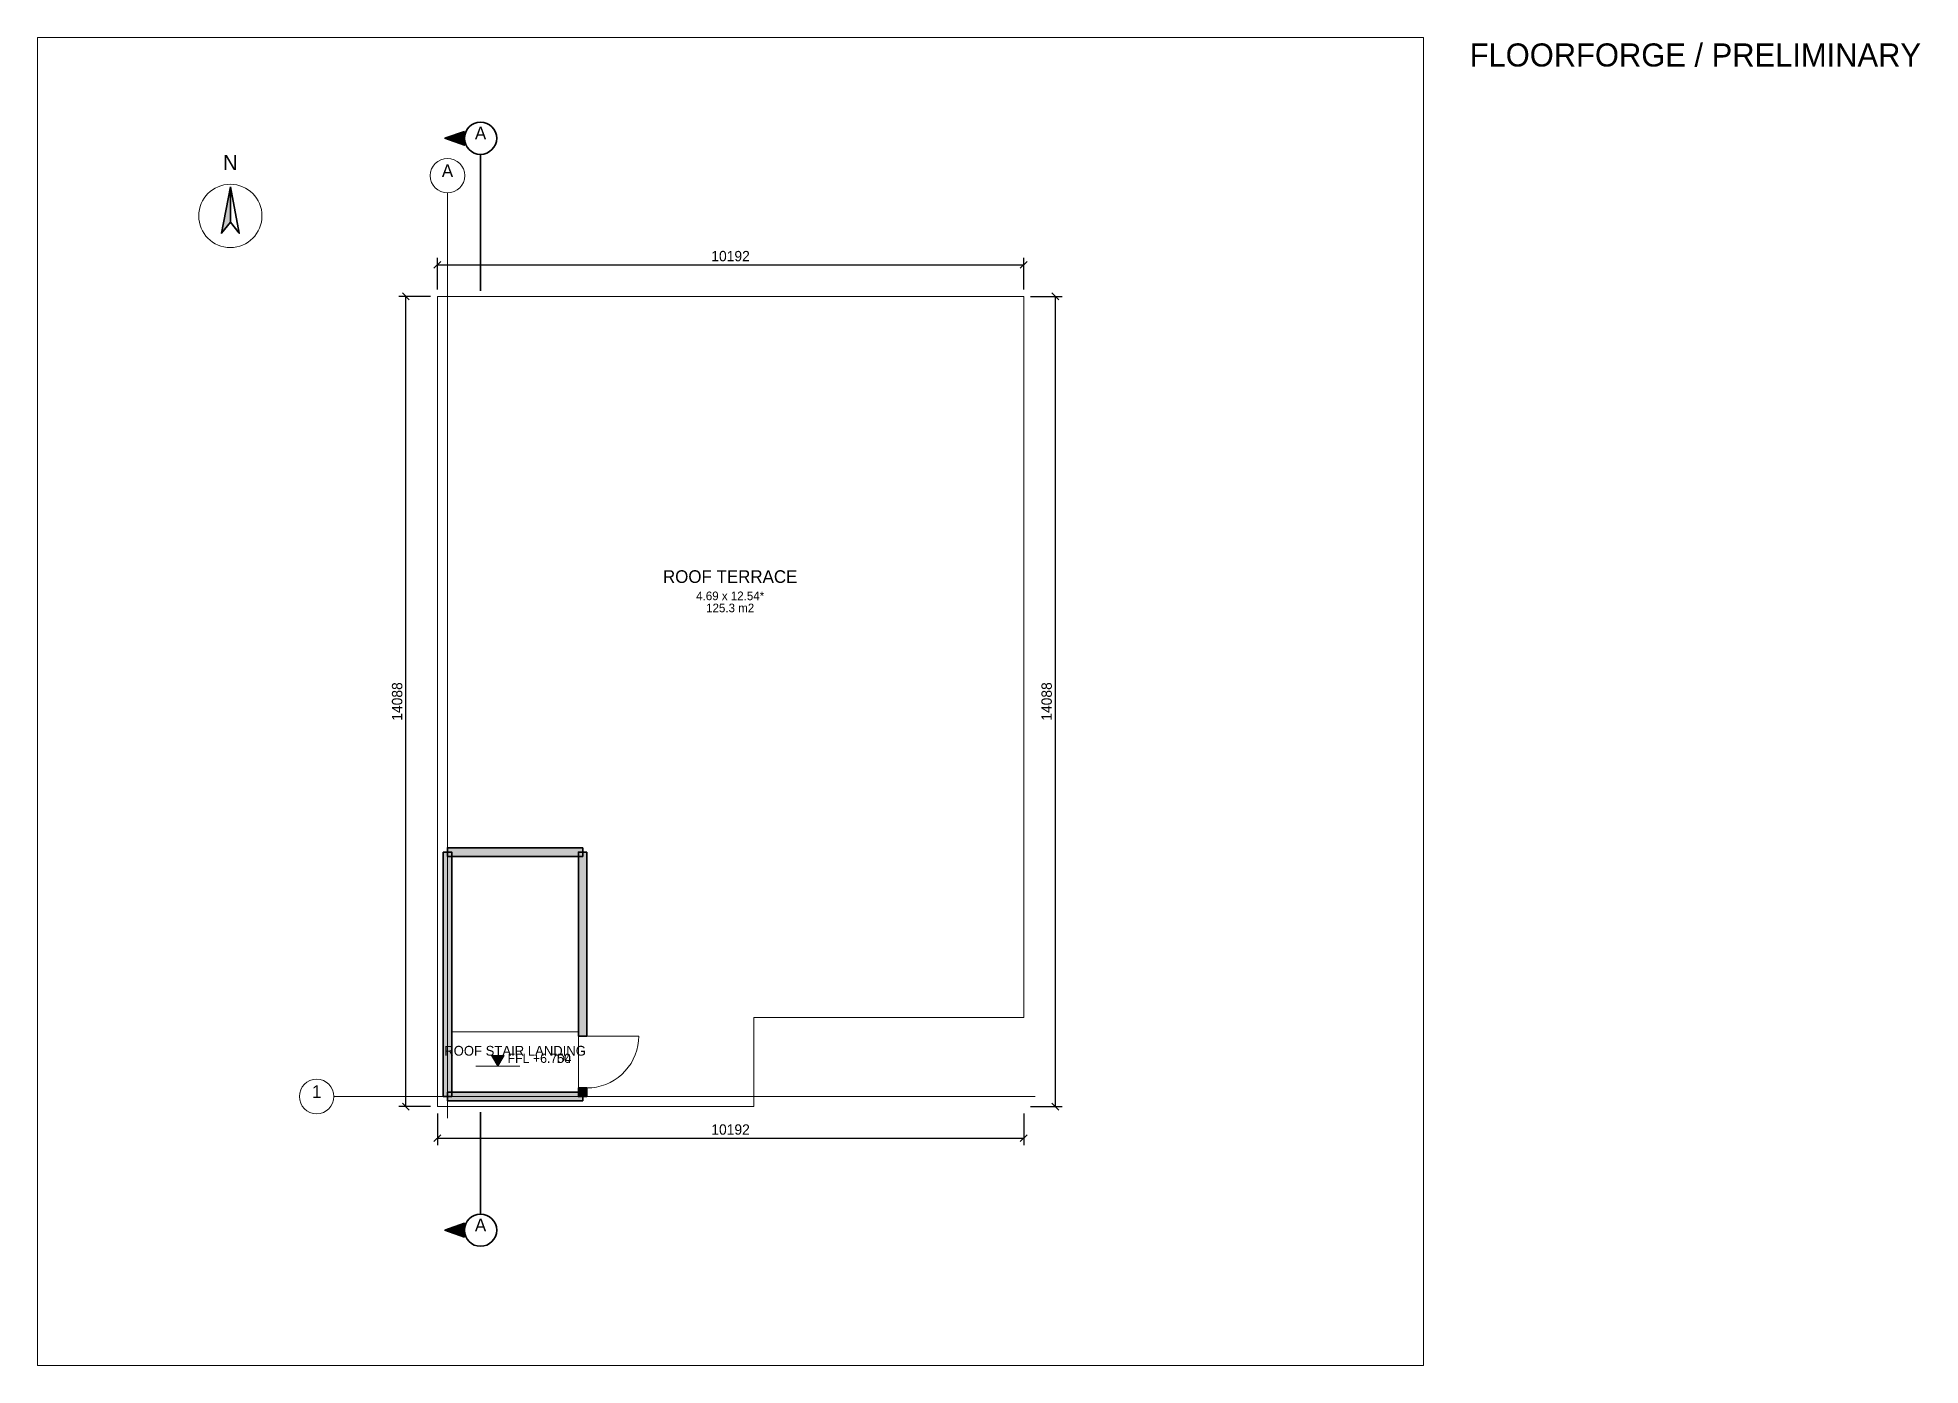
# Paper-space layout 'FLOOR-2' of a CAD drawing. Header units: millimetres. Extents: x 20 to 346, y 30 to 260.
# The model-space entities are those that its viewports show. They can reach past a viewport. Long polylines and large blocks are cut down to what shows.
import ezdxf
from ezdxf.enums import TextEntityAlignment as Align

# ---------------------------------------------------------------- set-up
doc = ezdxf.new("R2010")
doc.units = ezdxf.units.MM
for name, color, linetype, lineweight in [('A-ANNO', 7, 'Continuous', 18), ('A-DIMS', 7, 'Continuous', 13), ('A-DOOR', 3, 'Continuous', 18), ('A-FLOR', 8, 'Continuous', 13), ('A-GRID', 8, 'Continuous', 13), ('A-LEVL', 7, 'Continuous', 13), ('A-SECT', 1, 'Continuous', 35), ('A-TAGS', 1, 'Continuous', 13), ('A-WALL', 7, 'Continuous', 35)]:
    doc.layers.add(name, color=color, linetype=linetype, lineweight=lineweight)
doc.dimstyles.new('FF-ARCH', dxfattribs={"dimtxt": 180, "dimasz": 90, "dimexe": 120, "dimexo": 120, "dimgap": 60, "dimtad": 1, "dimdec": 0, "dimtsz": 60, "dimcen": 2.5, "dimazin": 3, "dimtfac": 1, "dimtmove": 0, "dimatfit": 3})

msp = doc.modelspace()

# ---------------------------------------------------------------- hatches: boundary and pattern name
at = {"layer": 'A-LEVL'}
msp.add_hatch(color=7, dxfattribs=at).paths.add_polyline_path([(45324, 890), (45544, 890), (45434, 700)])
at = {"layer": 'A-SECT'}
for points in [[(44854, 16958), (44514, 16838), (44854, 16718)], [(44854, -2270), (44514, -2150), (44854, -2030)]]:
    msp.add_hatch(color=7, dxfattribs=at).paths.add_polyline_path(points)
at = {"layer": 'A-WALL'}
for points in [[(40784, 15994), (40630, 15185.5), (40784, 15378)], [(44484, 4425), (44634, 4425), (44634, 175), (44484, 175), (44484, 4425)], [(46909, 4500), (46909, 4350), (44559, 4350), (44559, 4500), (46909, 4500)], [(46984, 4425), (46984, 1225), (46834, 1225), (46834, 4425), (46984, 4425)], [(46909, 250), (46909, 100), (44559, 100), (44559, 250), (46909, 250)], [(46984, 175), (46834, 175), (46834, 325), (46984, 325), (46984, 175)]]:
    msp.add_hatch(color=7, dxfattribs=at).paths.add_polyline_path(points)

# ---------------------------------------------------------------- linework, layer by layer
at = {"layer": 'A-ANNO'}
msp.add_circle((40784, 15488), 550, dxfattribs=at)
at = {"layer": 'A-DOOR'}
msp.add_line((46984, 1225), (47884, 1225), dxfattribs=at)
msp.add_lwpolyline([(46984, 325), (47067, 328.8), (47149.4, 340.3), (47230.3, 359.4), (47309.1, 385.8), (47385.2, 419.4), (47457.8, 459.8), (47526.4, 506.8), (47590.3, 559.9), (47649.1, 618.7), (47702.2, 682.6), (47749.2, 751.2), (47789.6, 823.8), (47823.2, 899.9), (47849.6, 978.7), (47868.7, 1059.6), (47880.2, 1142), (47884, 1225)], dxfattribs=at)
at = {"layer": 'A-FLOR'}
for points in [[(44384, 14088), (54576, 14088), (54576, 1550), (49884, 1550), (49884, 0), (44384, 0)], [(44384, 14088), (54576, 14088), (54576, 1550), (49884, 1550), (49884, 0), (44384, 0), (44384, 14088)], [(46834, 4350), (44634, 4350), (44634, 1300), (46834, 1300), (46834, 4350)], [(46834, 250), (46834, 1300), (44634, 1300), (44634, 250)]]:
    msp.add_lwpolyline(points, close=True, dxfattribs=at)
msp.add_lwpolyline([(44384, 0), (44384, 14088), (54576, 14088), (54576, 1550), (49884, 1550), (49884, 0), (44384, 0)], dxfattribs=at)
at = {"layer": 'A-GRID'}
for p, q in [((44559, -200), (44559, 15888)), ((42584, 175), (54776, 175))]:
    msp.add_line(p, q, dxfattribs=at)
for centre in [(44559, 16188), (42284, 175)]:
    msp.add_circle(centre, 300, dxfattribs=at)
at = {"layer": 'A-LEVL'}
msp.add_line((45054, 700), (45814, 700), dxfattribs=at)
msp.add_lwpolyline([(45324, 890), (45544, 890), (45434, 700)], close=True, dxfattribs=at)
at = {"layer": 'A-SECT'}
for p, q in [((45134, 16258), (45134, 16558)), ((45134, 14188), (45134, 16258)), ((45134, -100), (45134, -1570)), ((45134, -1570), (45134, -1870))]:
    msp.add_line(p, q, dxfattribs=at)
for points in [[(44854, 16958), (44514, 16838), (44854, 16718)], [(44854, -2270), (44514, -2150), (44854, -2030)]]:
    msp.add_lwpolyline(points, close=True, dxfattribs=at)
for centre in [(45134, 16838), (45134, -2150)]:
    msp.add_circle(centre, 280, dxfattribs=at)
at = {"layer": 'A-WALL'}
for points in [[(40784, 15994), (40630, 15185.5), (40784, 15378)], [(40784, 15994), (40938, 15185.5), (40784, 15378)], [(44484, 4425), (44634, 4425), (44634, 175), (44484, 175), (44484, 4425)], [(46909, 4500), (46909, 4350), (44559, 4350), (44559, 4500), (46909, 4500)], [(46984, 4425), (46984, 1225), (46834, 1225), (46834, 4425), (46984, 4425)], [(46909, 250), (46909, 100), (44559, 100), (44559, 250), (46909, 250)], [(46984, 175), (46834, 175), (46834, 325), (46984, 325), (46984, 175)]]:
    msp.add_lwpolyline(points, close=True, dxfattribs=at)

# ---------------------------------------------------------------- texts
at = {"layer": 'A-ANNO'}
for s, height, p in [('N', 260, (40784, 16208)), ('ROOF TERRACE', 220, (49473.1, 9040.2)), ('4.69 x 12.54*', 150, (49473.1, 8760.7)), ('125.3 m2', 150, (49473.1, 8550.7)), ('ROOF STAIR LANDING', 170, (45734, 834.5))]:
    msp.add_text(s, height=height, dxfattribs=at).set_placement(p, align=Align.BOTTOM_CENTER)
at = {"layer": 'A-GRID'}
for s, p in [('A', (44559, 16098)), ('1', (42284, 85))]:
    msp.add_text(s, height=220, dxfattribs=at).set_placement(p, align=Align.BOTTOM_CENTER)
at = {"layer": 'A-LEVL'}
msp.add_text('FFL +6.750', height=160, dxfattribs=at).set_placement((45604, 760))
at = {"layer": 'A-SECT'}
for p in [(45134, 16753), (45134, -2235)]:
    msp.add_text('A', height=220, dxfattribs=at).set_placement(p, align=Align.BOTTOM_CENTER)
at = {"layer": 'A-TAGS'}
msp.add_text('D4', height=150, dxfattribs=at).set_placement((46584, 715), align=Align.BOTTOM_CENTER)

# ---------------------------------------------------------------- dimensions: what is measured, and where the dimension line sits
at = {"layer": 'A-DIMS'}
for base, p1, p2 in [((44384, 14638), (44384, 14088), (54576, 14088)), ((44384, -550), (44384, 0), (54576, 0))]:
    msp.add_linear_dim(base=base, p1=p1, p2=p2, dimstyle='FF-ARCH', dxfattribs=at).render()
for base, p1, p2 in [((43834, 0), (44384, 0), (44384, 14088)), ((55126, 0), (54576, 0), (54576, 14088))]:
    msp.add_linear_dim(base=base, p1=p1, p2=p2, angle=90, dimstyle='FF-ARCH', dxfattribs=at).render()

psp = doc.layouts.new('FLOOR-2')

# ---------------------------------------------------------------- texts
psp.add_text('FLOORFORGE / PRELIMINARY', height=4).set_placement((268, 255))

# ---------------------------------------------------------------- viewports
at = {"layer": 'VIEWPORTS'}
psp.add_viewport(center=(140, 145), size=(240, 230), view_center_point=(49480, 7044), view_height=23088, dxfattribs=at)

doc.saveas('drawing.dxf')
